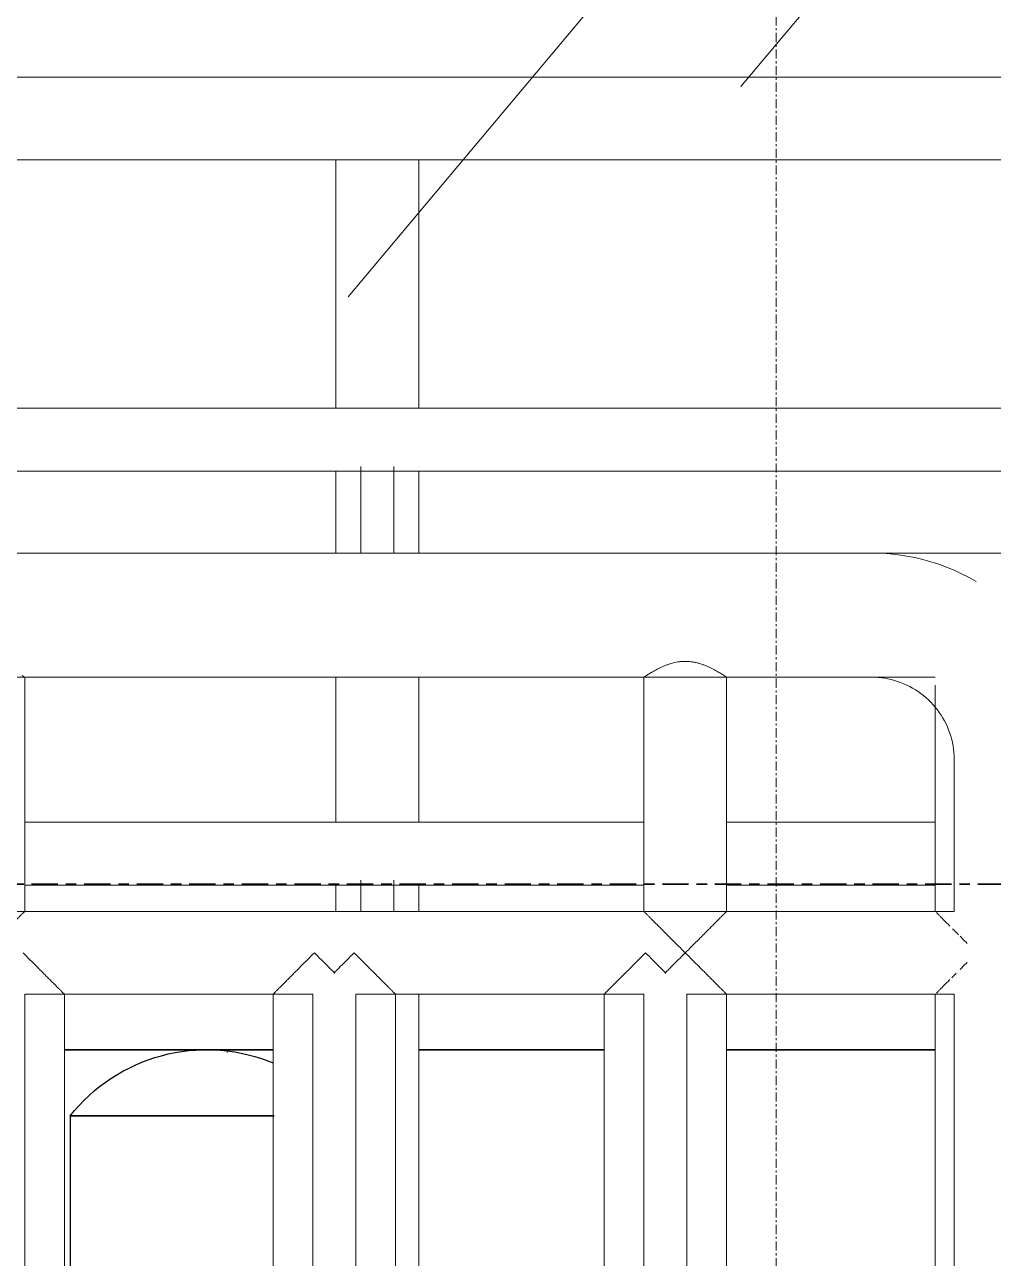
# Model space of a CAD drawing. Header units: millimetres. Extents: x -153298 to 620751, y -313239 to 250031.
# Drawn here: x 79093 to 79678, y -225571 to -224826 of the extents above; entities that cross this region are included whole.
import ezdxf

# ---------------------------------------------------------------- set-up
doc = ezdxf.new("R2010")
doc.units = ezdxf.units.MM
doc.linetypes.add('Centre', pattern=[31.75, 6.35, -4.7625, 15.875, -4.7625])
doc.linetypes.add('DPA_Grid _ Level 100', pattern=[10, 5.5, -1.6, 1.3, -1.6])
doc.layers.add('000 - EXISTING_CANOPY_MAIN_COLOR_1', color=7, linetype='Continuous')
for name, color, linetype, lineweight in [('A-ANNO-NOTE', 7, 'Continuous', 35), ('A-FLOR-E', 7, 'Continuous', 35), ('A-FLOR-HRAL', 7, 'Continuous', 25), ('A-FLOR-LEVL', 7, 'Continuous', 35), ('A-GENM', 7, 'Continuous', 9), ('A-WALL-PATT', 7, 'Continuous', 35), ('S-GRID', 7, 'Continuous', 0), ('WALL-E', 7, 'Continuous', 35)]:
    doc.layers.add(name, color=color, linetype=linetype, lineweight=lineweight)

# ---------------------------------------------------------------- blocks, each defined once
blk = doc.blocks.new('Railing - RL7_Baluster Post-V147-2150-01 ENTRANCE 1 ELEVATION 4')
at = {"layer": 'A-FLOR-HRAL', "color": 7, "lineweight": 9}
for p, q in [((11928.05, 102987.4), (11978.05, 102987.4)), ((11978.05, 102987.4), (11928.05, 102987.4)), ((11928.05, 102987.4), (11928.05, 102837.4)), ((11928.05, 102837.4), (11928.05, 102987.4)), ((11978.05, 102837.4), (11978.05, 102987.4)), ((11978.05, 102837.4), (11978.05, 102987.4)), ((11943.05, 102802.33), (11943.05, 102750)), ((11963.05, 102750), (11963.05, 102802.33)), ((11928.05, 102799.4), (11928.05, 102750)), ((11928.05, 102750), (11928.05, 102799.4)), ((11978.05, 102750), (11978.05, 102799.4)), ((11978.05, 102750), (11978.05, 102799.4)), ((11928.05, 102675), (11928.05, 102587.4)), ((11928.05, 102587.4), (11928.05, 102675)), ((11978.05, 102587.4), (11978.05, 102675)), ((11978.05, 102587.4), (11978.05, 102675)), ((11928.05, 102549.4), (11928.05, 102533.5)), ((11928.05, 102533.5), (11928.05, 102549.4)), ((11943.05, 102552.33), (11943.05, 102533.5)), ((11963.05, 102533.5), (11963.05, 102552.33)), ((11978.05, 102533.5), (11978.05, 102549.4)), ((11978.05, 102533.5), (11978.05, 102549.4)), ((11978.05, 101942), (11978.05, 102483.5)), ((11978.05, 102007.4), (11978.05, 102483.5))]:
    blk.add_line(p, q, dxfattribs=at)
blk = doc.blocks.new('Railing - Railing-6648742-2150-01 ENTRANCE 1 ELEVATION 4')
at = {"layer": 'A-FLOR-HRAL', "color": 7, "lineweight": 9}
for p, q in [((12422.02, 102837.4), (10884.88, 102837.4)), ((10903.02, 102799.4), (12403.05, 102799.4)), ((12114.02, 102587.4), (11740.02, 102587.4)), ((12290.02, 102587.4), (12164.02, 102587.4)), ((11739.93, 102549.4), (12114.11, 102549.4)), ((12163.93, 102549.4), (12290.11, 102549.4))]:
    blk.add_line(p, q, dxfattribs=at)
at = {"color": 7}
blk.add_blockref('Railing - RL7_Baluster Post-V147-2150-01 ENTRANCE 1 ELEVATION 4', (0, 0), dxfattribs=at)
blk = doc.blocks.new('Top Rail Type - Top Rail_Internal_-6648773-2150-01 ENTRANCE 1 ELEVATION 4')
at = {"layer": 'A-FLOR-HRAL', "color": 7, "lineweight": 9}
for p, q in [((10753.05, 103037.4), (12578.02, 103037.4)), ((12578.02, 103037.4), (10803.05, 103037.4)), ((12503.02, 102987.4), (10803.05, 102987.4)), ((12503.02, 102987.4), (10803.05, 102987.4))]:
    blk.add_line(p, q, dxfattribs=at)
blk = doc.blocks.new('BOLLARD - BOLLARD-V319-2150-01 ENTRANCE 1 ELEVATION 4')
at = {"layer": 'A-GENM', "color": 7}
for p, q in [((11767.47, 102410), (11767.47, 102007.4)), ((11890.76, 102410), (11767.47, 102410)), ((11767.47, 102410), (11890.76, 102410)), ((11767.47, 101957.4), (11767.47, 101942))]:
    blk.add_line(p, q, dxfattribs=at)
at = {"layer": 'A-GENM', "color": 7, "flags": 128}
for points in [[(11767.47, 102410), (11770.13, 102413.25), (11772.93, 102416.38), (11775.85, 102419.41), (11778.89, 102422.31), (11782.04, 102425.09), (11785.3, 102427.75), (11788.66, 102430.26), (11792.13, 102432.65), (11795.68, 102434.89), (11799.32, 102436.99), (11803.04, 102438.94), (11806.84, 102440.74), (11810.71, 102442.39), (11814.64, 102443.88), (11818.62, 102445.22), (11821.81, 102446.14)], [(11822.66, 102446.39), (11826.74, 102447.4), (11830.85, 102448.25), (11835, 102448.93), (11839.17, 102449.44), (11843.36, 102449.79), (11847.56, 102449.97), (11849.97, 102450)], [(11849.97, 102450), (11854.17, 102449.92), (11858.36, 102449.66), (11862.55, 102449.24), (11866.71, 102448.66), (11870.84, 102447.91), (11874.94, 102446.99), (11879.01, 102445.91), (11883.02, 102444.67), (11886.98, 102443.26), (11890.02, 102442.05)]]:
    blk.add_lwpolyline(points, dxfattribs=at)
blk = doc.blocks.new('LUMINAIRE BOLLARD - LUMINAIRE BOLLARD-17306611-2150-01 ENTRANCE 1 ELEVATION 4')
at = {"layer": '000 - EXISTING_CANOPY_MAIN_COLOR_1', "color": 7}
for p, q in [((11767.47, 102410), (11767.47, 102007.4)), ((11890.76, 102410), (11767.47, 102410)), ((11767.47, 102410), (11890.76, 102410)), ((11791.63, 102310), (11790.22, 102310)), ((11790.22, 102310), (11890.14, 102310)), ((11790.22, 102310), (11790.22, 102260)), ((11815.14, 102310), (11791.63, 102310)), ((11878.22, 102310), (11821.58, 102310)), ((11890.09, 102310), (11884.8, 102310)), ((11890.14, 102260), (11790.22, 102260)), ((11790.22, 102260), (11791.63, 102260)), ((11791.63, 102260), (11815.14, 102260)), ((11821.58, 102260), (11878.22, 102260)), ((11884.8, 102260), (11890.09, 102260)), ((11767.47, 101957.4), (11767.47, 101942))]:
    blk.add_line(p, q, dxfattribs=at)
at = {"layer": '000 - EXISTING_CANOPY_MAIN_COLOR_1', "color": 7, "flags": 128}
for points in [[(11767.47, 102410), (11770.13, 102413.25), (11772.93, 102416.38), (11775.85, 102419.41), (11778.89, 102422.31), (11782.04, 102425.09), (11785.3, 102427.75), (11788.66, 102430.26), (11792.13, 102432.65), (11795.68, 102434.89), (11799.32, 102436.99), (11803.04, 102438.94), (11806.84, 102440.74), (11810.71, 102442.39), (11814.64, 102443.88), (11818.62, 102445.22), (11822.66, 102446.39), (11826.74, 102447.4), (11830.85, 102448.25), (11835, 102448.93), (11839.17, 102449.44), (11843.36, 102449.79), (11847.56, 102449.97), (11849.97, 102450)], [(11849.97, 102450), (11854.17, 102449.92), (11858.36, 102449.66), (11862.55, 102449.24), (11866.71, 102448.66), (11870.84, 102447.91), (11874.94, 102446.99), (11879.01, 102445.91), (11883.02, 102444.67), (11886.98, 102443.26), (11890.02, 102442.05)]]:
    blk.add_lwpolyline(points, dxfattribs=at)
blk = doc.blocks.new('Railing - 2800 _L_-V328-2150-01 ENTRANCE 1 ELEVATION 4')
at = {"layer": '000 - EXISTING_CANOPY_MAIN_COLOR_1', "color": 7, "lineweight": 9}
for p, q in [((12251.52, 102750), (9626.52, 102750)), ((11564.02, 102675), (12114.02, 102675)), ((12114.02, 102675), (12114.02, 102533.5)), ((12164.02, 102675), (12251.52, 102675)), ((12164.02, 102533.5), (12164.02, 102675)), ((12301.52, 102625), (12301.52, 102533.5)), ((12114.02, 102533.5), (11564.02, 102533.5)), ((12301.52, 102533.5), (12164.02, 102533.5)), ((11764.02, 102483.5), (11914.02, 102483.5)), ((11764.02, 101756), (11764.02, 102483.5)), ((11914.02, 102483.5), (11914.02, 101756)), ((11964.02, 102483.5), (12114.02, 102483.5)), ((11964.02, 101756), (11964.02, 102483.5)), ((12114.02, 102483.5), (12114.02, 101756)), ((12164.02, 102483.5), (12301.52, 102483.5)), ((12164.02, 101756), (12164.02, 102483.5)), ((12301.52, 102483.5), (12301.52, 101756))]:
    blk.add_line(p, q, dxfattribs=at)
at = {"layer": '000 - EXISTING_CANOPY_MAIN_COLOR_1', "color": 7, "lineweight": 9, "flags": 128}
for points in [[(12314.8, 102732.8), (12310.44, 102735.24), (12305.98, 102737.51), (12301.44, 102739.6), (12296.82, 102741.5), (12292.12, 102743.22), (12287.36, 102744.75), (12282.54, 102746.09), (12277.68, 102747.23), (12272.77, 102748.18), (12267.82, 102748.93), (12262.85, 102749.49), (12257.87, 102749.84), (12252.87, 102749.99), (12251.52, 102750)], [(12251.52, 102675), (12253.52, 102674.96), (12255.52, 102674.84), (12257.51, 102674.64), (12259.49, 102674.36), (12261.45, 102674), (12263.41, 102673.57), (12265.34, 102673.05), (12267.25, 102672.46), (12269.13, 102671.79), (12270.99, 102671.05), (12272.82, 102670.24), (12274.61, 102669.35), (12276.36, 102668.39), (12278.08, 102667.36), (12279.75, 102666.27), (12281.38, 102665.1), (12282.96, 102663.88), (12284.49, 102662.59), (12285.97, 102661.24), (12287.39, 102659.84), (12288.75, 102658.37), (12290.06, 102656.86), (12291.3, 102655.29), (12292.48, 102653.68), (12293.59, 102652.02), (12294.64, 102650.31), (12295.62, 102648.57), (12296.53, 102646.78), (12297.36, 102644.97), (12298.12, 102643.12), (12298.81, 102641.24), (12299.42, 102639.34), (12299.96, 102637.41), (12300.41, 102635.46), (12300.79, 102633.5), (12301.09, 102631.52), (12301.31, 102629.53), (12301.46, 102627.54), (12301.52, 102625.54), (12301.52, 102625)]]:
    blk.add_lwpolyline(points, dxfattribs=at)
at = {"layer": '000 - EXISTING_CANOPY_MAIN_COLOR_1', "color": 7, "lineweight": 9}
for points, knots in [([(12119.96, 102678.67), (12120.87, 102679.18), (12122.36, 102679.99), (12124.61, 102681.08), (12125.8, 102681.59), (12126.41, 102681.84)], [0.2222222, 0.2222222, 0.2222222, 0.2222222, 0.2777778, 0.3055556, 0.3333333, 0.3333333, 0.3333333, 0.3333333]), ([(12126.41, 102681.84), (12127.02, 102682.08), (12128.28, 102682.56), (12130.98, 102683.46), (12133.46, 102684.06), (12135.62, 102684.34), (12137.11, 102684.47), (12139.02, 102684.54), (12141.31, 102684.45), (12142.77, 102684.3), (12143.49, 102684.19)], [0.3333333, 0.3333333, 0.3333333, 0.3333333, 0.3611111, 0.3888889, 0.4444444, 0.4583333, 0.4722222, 0.5, 0.5277778, 0.5555556, 0.5555556, 0.5555556, 0.5555556]), ([(12151.63, 102681.84), (12152.24, 102681.59), (12153.43, 102681.08), (12155.68, 102680), (12157.16, 102679.19), (12158.08, 102678.67)], [0.6666667, 0.6666667, 0.6666667, 0.6666667, 0.6944444, 0.7222222, 0.7777778, 0.7777778, 0.7777778, 0.7777778]), ([(12139.02, 102508.5), (12137.61, 102509.9), (12134.81, 102512.72), (12131.35, 102516.17), (12128.64, 102518.88), (12126.66, 102520.86), (12125.05, 102522.47), (12123.8, 102523.72), (12122.88, 102524.64), (12121.99, 102525.53), (12121.12, 102526.4), (12120.27, 102527.24), (12119.47, 102528.05), (12118.7, 102528.83), (12117.96, 102529.56), (12117.27, 102530.24), (12116.64, 102530.88), (12116.07, 102531.46), (12115.36, 102532.16), (12114.66, 102532.85), (12114.17, 102533.38), (12114.03, 102533.5), (12114.02, 102533.5)], [0, 0, 0, 0, 0.125, 0.25, 0.3125, 0.375, 0.4375, 0.46875, 0.5, 0.53125, 0.5625, 0.59375, 0.625, 0.65625, 0.6875, 0.71875, 0.75, 0.78125, 0.8125, 0.875, 0.9375, 1, 1, 1, 1]), ([(12164.02, 102533.5), (12164.01, 102533.5), (12163.88, 102533.38), (12163.38, 102532.85), (12162.68, 102532.16), (12161.97, 102531.46), (12161.4, 102530.88), (12160.77, 102530.24), (12160.08, 102529.56), (12159.34, 102528.83), (12158.57, 102528.05), (12157.77, 102527.24), (12156.93, 102526.4), (12156.05, 102525.53), (12155.16, 102524.64), (12154.25, 102523.72), (12152.99, 102522.47), (12151.38, 102520.86), (12149.4, 102518.88), (12146.69, 102516.17), (12143.23, 102512.72), (12140.43, 102509.9), (12139.02, 102508.5)], [0, 0, 0, 0, 0.0625, 0.125, 0.1875, 0.21875, 0.25, 0.28125, 0.3125, 0.34375, 0.375, 0.40625, 0.4375, 0.46875, 0.5, 0.53125, 0.5625, 0.625, 0.6875, 0.75, 0.875, 1, 1, 1, 1]), ([(11739.02, 102508.5), (11740.43, 102507.1), (11743.23, 102504.28), (11746.69, 102500.83), (11749.4, 102498.12), (11751.38, 102496.14), (11752.99, 102494.53), (11754.25, 102493.28), (11755.16, 102492.36), (11756.05, 102491.47), (11756.93, 102490.6), (11757.77, 102489.76), (11758.57, 102488.95), (11759.34, 102488.17), (11760.08, 102487.44), (11760.77, 102486.76), (11761.4, 102486.12), (11761.97, 102485.54), (11762.68, 102484.84), (11763.38, 102484.15), (11763.88, 102483.62), (11764.01, 102483.5), (11764.02, 102483.5)], [0, 0, 0, 0, 0.125, 0.25, 0.3125, 0.375, 0.4375, 0.46875, 0.5, 0.53125, 0.5625, 0.59375, 0.625, 0.65625, 0.6875, 0.71875, 0.75, 0.78125, 0.8125, 0.875, 0.9375, 1, 1, 1, 1]), ([(11926.67, 102496.15), (11927.32, 102496.8), (11928.64, 102498.12), (11931.35, 102500.83), (11934.81, 102504.28), (11937.61, 102507.1), (11939.02, 102508.5)], [0.625, 0.625, 0.625, 0.625, 0.6875, 0.75, 0.875, 1, 1, 1, 1]), ([(11939.02, 102508.5), (11940.43, 102507.1), (11943.23, 102504.28), (11946.69, 102500.83), (11949.4, 102498.12), (11951.38, 102496.14), (11952.99, 102494.53), (11954.25, 102493.28), (11955.16, 102492.36), (11956.05, 102491.47), (11956.93, 102490.6), (11957.77, 102489.76), (11958.57, 102488.95), (11959.34, 102488.17), (11960.08, 102487.44), (11960.77, 102486.76), (11961.4, 102486.12), (11961.97, 102485.54), (11962.68, 102484.84), (11963.38, 102484.15), (11963.88, 102483.62), (11964.01, 102483.5), (11964.02, 102483.5)], [0, 0, 0, 0, 0.125, 0.25, 0.3125, 0.375, 0.4375, 0.46875, 0.5, 0.53125, 0.5625, 0.59375, 0.625, 0.65625, 0.6875, 0.71875, 0.75, 0.78125, 0.8125, 0.875, 0.9375, 1, 1, 1, 1]), ([(12126.67, 102496.15), (12127.32, 102496.8), (12128.64, 102498.12), (12131.35, 102500.83), (12134.81, 102504.28), (12137.61, 102507.1), (12139.02, 102508.5)], [0.625, 0.625, 0.625, 0.625, 0.6875, 0.75, 0.875, 1, 1, 1, 1]), ([(12139.02, 102508.5), (12140.43, 102507.1), (12143.23, 102504.28), (12146.69, 102500.83), (12149.4, 102498.12), (12151.38, 102496.14), (12152.99, 102494.53), (12154.25, 102493.28), (12155.16, 102492.36), (12156.05, 102491.47), (12156.93, 102490.6), (12157.77, 102489.76), (12158.57, 102488.95), (12159.34, 102488.17), (12160.08, 102487.44), (12160.77, 102486.76), (12161.4, 102486.12), (12161.97, 102485.54), (12162.68, 102484.84), (12163.38, 102484.15), (12163.88, 102483.62), (12164.01, 102483.5), (12164.02, 102483.5)], [0, 0, 0, 0, 0.125, 0.25, 0.3125, 0.375, 0.4375, 0.46875, 0.5, 0.53125, 0.5625, 0.59375, 0.625, 0.65625, 0.6875, 0.71875, 0.75, 0.78125, 0.8125, 0.875, 0.9375, 1, 1, 1, 1])]:
    blk.add_open_spline(points, degree=3, knots=knots, dxfattribs=at)
for points in [[(12143.49, 102684.19), (12144.21, 102684.09), (12145.63, 102683.81), (12147.73, 102683.24), (12149.76, 102682.56), (12151.02, 102682.08), (12151.63, 102681.84)], [(12114.02, 102675), (12114.06, 102675), (12114.36, 102675.2), (12115.1, 102675.71), (12115.61, 102676.04)], [(12115.61, 102676.04), (12116.11, 102676.37), (12117.38, 102677.17), (12119.05, 102678.15), (12119.96, 102678.67)], [(12158.08, 102678.67), (12158.99, 102678.15), (12160.66, 102677.17), (12161.93, 102676.37), (12162.43, 102676.04)], [(12162.43, 102676.04), (12162.94, 102675.71), (12163.68, 102675.2), (12163.99, 102675), (12164.02, 102675)]]:
    blk.add_open_spline(points, degree=3, dxfattribs=at)
blk = doc.blocks.new('Railing - 2800 _L_-V329-2150-01 ENTRANCE 1 ELEVATION 4')
at = {"layer": '000 - EXISTING_CANOPY_MAIN_COLOR_1', "color": 7, "lineweight": 9}
for p, q in [((12427.52, 102750), (9802.52, 102750)), ((11740.02, 102675), (12290.02, 102675)), ((11740.02, 102533.5), (11740.02, 102675)), ((12290.02, 102670.09), (12290.02, 102533.5)), ((12290.02, 102533.5), (11740.02, 102533.5)), ((11740.02, 102483.5), (11890.02, 102483.5)), ((11740.02, 101756), (11740.02, 102483.5)), ((11890.02, 102483.5), (11890.02, 101756)), ((11940.02, 102483.5), (12090.02, 102483.5)), ((11940.02, 101756), (11940.02, 102483.5)), ((12090.02, 102483.5), (12090.02, 101756)), ((12140.02, 102483.5), (12290.02, 102483.5)), ((12140.02, 101756), (12140.02, 102483.5)), ((12290.02, 102483.5), (12290.02, 101756))]:
    blk.add_line(p, q, dxfattribs=at)
for points in [[(11738.43, 102676.04), (11738.94, 102675.71), (11739.68, 102675.2), (11739.99, 102675), (11740.02, 102675)], [(12298.89, 102524.63), (12298.59, 102524.94), (12297.99, 102525.53), (12297.12, 102526.4), (12296.27, 102527.24), (12295.47, 102528.05), (12294.7, 102528.83), (12293.96, 102529.56), (12293.27, 102530.24), (12292.85, 102530.67), (12292.65, 102530.87)], [(12292.65, 102486.13), (12292.85, 102486.33), (12293.27, 102486.76), (12293.96, 102487.44), (12294.7, 102488.17), (12295.47, 102488.95), (12296.27, 102489.76), (12297.12, 102490.6), (12297.99, 102491.47), (12298.59, 102492.06), (12298.89, 102492.37)], [(12290.02, 102483.5), (12290.03, 102483.5), (12290.07, 102483.53), (12290.14, 102483.6)]]:
    blk.add_open_spline(points, degree=3, dxfattribs=at)
for points, knots in [([(11740.02, 102533.5), (11740.01, 102533.5), (11739.88, 102533.38), (11739.38, 102532.85), (11738.68, 102532.16), (11737.97, 102531.46), (11737.4, 102530.88), (11736.77, 102530.24), (11736.08, 102529.56), (11735.34, 102528.83), (11734.57, 102528.05), (11733.77, 102527.24), (11732.93, 102526.4), (11732.05, 102525.53), (11731.16, 102524.64), (11730.25, 102523.72), (11728.99, 102522.47), (11727.38, 102520.86), (11725.4, 102518.88), (11722.69, 102516.17), (11719.23, 102512.72), (11716.43, 102509.9), (11715.02, 102508.5)], [0, 0, 0, 0, 0.0625, 0.125, 0.1875, 0.21875, 0.25, 0.28125, 0.3125, 0.34375, 0.375, 0.40625, 0.4375, 0.46875, 0.5, 0.53125, 0.5625, 0.625, 0.6875, 0.75, 0.875, 1, 1, 1, 1]), ([(12292.65, 102530.87), (12292.45, 102531.07), (12292.07, 102531.46), (12291.36, 102532.16), (12290.94, 102532.58), (12290.72, 102532.8)], [0.75, 0.75, 0.75, 0.75, 0.78125, 0.8125, 0.875, 0.875, 0.875, 0.875]), ([(12304.09, 102519.43), (12303.61, 102519.91), (12302.48, 102521.04), (12301.3, 102522.23), (12300.59, 102522.93), (12300.52, 102523)], [0.3300052, 0.3300052, 0.3300052, 0.3300052, 0.375, 0.4375, 0.4448402, 0.4448402, 0.4448402, 0.4448402]), ([(12309.3, 102514.22), (12308.42, 102515.1), (12306.98, 102516.54), (12305.57, 102517.95), (12305.03, 102518.49)], [0.1705062, 0.1705062, 0.1705062, 0.1705062, 0.25, 0.3007283, 0.3007283, 0.3007283, 0.3007283]), ([(11890.02, 102483.5), (11890.03, 102483.5), (11890.17, 102483.62), (11890.66, 102484.15), (11891.36, 102484.84), (11892.07, 102485.54), (11892.64, 102486.12), (11893.27, 102486.76), (11893.96, 102487.44), (11894.7, 102488.17), (11895.47, 102488.95), (11896.27, 102489.76), (11897.12, 102490.6), (11897.99, 102491.47), (11898.88, 102492.36), (11899.8, 102493.28), (11901.05, 102494.53), (11902.66, 102496.14), (11904.64, 102498.12), (11907.35, 102500.83), (11910.81, 102504.28), (11913.61, 102507.1), (11915.02, 102508.5)], [0, 0, 0, 0, 0.0625, 0.125, 0.1875, 0.21875, 0.25, 0.28125, 0.3125, 0.34375, 0.375, 0.40625, 0.4375, 0.46875, 0.5, 0.53125, 0.5625, 0.625, 0.6875, 0.75, 0.875, 1, 1, 1, 1]), ([(11915.02, 102508.5), (11916.43, 102507.1), (11919.23, 102504.28), (11922.69, 102500.83), (11925.4, 102498.12), (11926.72, 102496.8), (11927.37, 102496.15)], [0, 0, 0, 0, 0.125, 0.25, 0.3125, 0.375, 0.375, 0.375, 0.375]), ([(12090.02, 102483.5), (12090.03, 102483.5), (12090.17, 102483.62), (12090.66, 102484.15), (12091.36, 102484.84), (12092.07, 102485.54), (12092.64, 102486.12), (12093.27, 102486.76), (12093.96, 102487.44), (12094.7, 102488.17), (12095.47, 102488.95), (12096.27, 102489.76), (12097.12, 102490.6), (12097.99, 102491.47), (12098.88, 102492.36), (12099.8, 102493.28), (12101.05, 102494.53), (12102.66, 102496.14), (12104.64, 102498.12), (12107.35, 102500.83), (12110.81, 102504.28), (12113.61, 102507.1), (12115.02, 102508.5)], [0, 0, 0, 0, 0.0625, 0.125, 0.1875, 0.21875, 0.25, 0.28125, 0.3125, 0.34375, 0.375, 0.40625, 0.4375, 0.46875, 0.5, 0.53125, 0.5625, 0.625, 0.6875, 0.75, 0.875, 1, 1, 1, 1]), ([(12115.02, 102508.5), (12116.43, 102507.1), (12119.23, 102504.28), (12122.69, 102500.83), (12125.4, 102498.12), (12126.72, 102496.8), (12127.37, 102496.15)], [0, 0, 0, 0, 0.125, 0.25, 0.3125, 0.375, 0.375, 0.375, 0.375]), ([(12305.03, 102498.51), (12305.57, 102499.05), (12306.98, 102500.46), (12308.42, 102501.9), (12309.3, 102502.78)], [0.6992717, 0.6992717, 0.6992717, 0.6992717, 0.75, 0.8294938, 0.8294938, 0.8294938, 0.8294938]), ([(12299.97, 102493.45), (12300.22, 102493.71), (12301.11, 102494.59), (12302.01, 102495.49), (12302.67, 102496.15)], [0.53697608, 0.53697608, 0.53697608, 0.53697608, 0.5625, 0.625, 0.625, 0.625, 0.625]), ([(12290.72, 102484.2), (12290.94, 102484.42), (12291.36, 102484.84), (12292.07, 102485.54), (12292.45, 102485.93), (12292.65, 102486.13)], [0.125, 0.125, 0.125, 0.125, 0.1875, 0.21875, 0.25, 0.25, 0.25, 0.25])]:
    blk.add_open_spline(points, degree=3, knots=knots, dxfattribs=at)
blk = doc.blocks.new('Railing - Railing-17921675-2150-01 ENTRANCE 1 ELEVATION 4')
at = {"color": 7}
for name in ['Railing - 2800 _L_-V328-2150-01 ENTRANCE 1 ELEVATION 4', 'Railing - 2800 _L_-V329-2150-01 ENTRANCE 1 ELEVATION 4']:
    blk.add_blockref(name, (0, 0), dxfattribs=at)
blk = doc.blocks.new('Mirror Symbol - Mirror-R-11567825-2150-01 ENTRANCE 1 ELEVATION 4')
at = {"layer": 'A-ANNO-NOTE', "color": 7, "lineweight": 9}
for p, q in [((10588.93, 104784.64), (11103.16, 105397.48)), ((10673.02, 105040.43), (10865.86, 105270.25)), ((11019.07, 105141.69), (10826.23, 104911.88))]:
    blk.add_line(p, q, dxfattribs=at)

msp = doc.modelspace()

# ---------------------------------------------------------------- hatches: boundary and pattern name
at = {"layer": 'A-WALL-PATT', "lineweight": 9}
h = msp.add_hatch(dxfattribs=at)
h.set_pattern_fill('FP_11', style=0, pattern_type=2)
h.set_pattern_definition([(90, (76214.65, -225345.2), (-600, 4e-14), [])])
h.paths.add_polyline_path([(76264.6466, -225645.1981), (76854.1466, -225645.1981), (76854.1466, -225445.1981), (76264.6466, -225445.1981), (76264.6466, -225518.9877)])
h.paths.add_polyline_path([(79516.6466, -225645.1981), (79642.6466, -225645.1981), (79642.6466, -225445.1981), (79516.6466, -225445.1981), (79516.6466, -225597.1701)])
h.paths.add_polyline_path([(76929.1466, -225645.1981), (77030.1466, -225645.1981), (77030.1466, -225445.1981), (76929.1466, -225445.1981), (76929.1466, -225636.2613)])
h.paths.add_polyline_path([(79830.1466, -225645.1981), (79830.1466, -225635.1981), (79793.6466, -225636.2613), (79793.6466, -225645.1981), (79799.6466, -225645.1981)])
h.paths.add_polyline_path([(79442.6466, -225645.1981), (79442.6466, -225445.1981), (79330.6742, -225445.1981), (79330.6742, -225645.1981), (79408.6711, -225645.1981)])
h.paths.add_polyline_path([(79202.5925, -225445.1981), (79227.9091, -225448.5481), (79233.7424, -225449.9213), (79242.6466, -225453.908), (79241.4964, -225445.1981), (79202.8729, -225445.1981)])
h.paths.add_polyline_path([(79120.0925, -225645.1981), (79120.0925, -225485.1981), (79143.2382, -225463.5962), (79176.2241, -225448.8373), (79196.6293, -225445.1981), (79116.6466, -225445.1981), (79116.6466, -225645.1981)])
h.paths.add_polyline_path([(79042.6466, -225645.1981), (79042.6466, -225445.1981), (78916.6466, -225445.1981), (78916.6466, -225645.1981), (78940.2045, -225645.1981)])
h.paths.add_polyline_path([(77116.6466, -225645.1981), (77242.6466, -225645.1981), (77242.6466, -225445.1981), (77116.6466, -225445.1981), (77116.6466, -225597.1701)])
h.paths.add_polyline_path([(78842.6466, -225645.1981), (78842.6466, -225445.1981), (78716.6466, -225445.1981), (78716.6466, -225645.1981), (78784.049, -225645.1981)])
h.paths.add_polyline_path([(77316.6466, -225645.1981), (77442.6466, -225645.1981), (77442.6466, -225445.1981), (77316.6466, -225445.1981), (77316.6466, -225597.1701)])
h.paths.add_polyline_path([(77516.6466, -225645.1981), (77642.6466, -225645.1981), (77642.6466, -225445.1981), (77516.6466, -225445.1981), (77516.6466, -225597.1701)])
h.paths.add_polyline_path([(78642.6466, -225645.1981), (78642.6466, -225445.1981), (78516.6466, -225445.1981), (78516.6466, -225645.1981), (78627.8935, -225645.1981)])
h.paths.add_polyline_path([(77791.2466, -225645.1981), (77842.6466, -225645.1981), (77842.6466, -225445.1981), (77791.2466, -225445.1981), (77791.2466, -225597.1701)])
h.paths.add_polyline_path([(77916.6466, -225645.1981), (77986.3937, -225645.1981), (77986.3937, -225485.1981), (78010.7663, -225463.0013), (78042.6466, -225447.7158), (78042.5253, -225445.1981), (77916.6466, -225445.1981), (77916.6466, -225597.1701)])
h.paths.add_polyline_path([(78412.7011, -225645.1981), (78442.6466, -225645.1981), (78442.6466, -225445.1981), (78316.6466, -225445.1981), (78316.6466, -225645.1981), (78393.6602, -225645.1981)])
h.paths.add_polyline_path([(79755.6466, -225645.1981), (79755.6466, -225445.1981), (79729.1466, -225445.1981), (79729.1466, -225645.1981)])
h.paths.add_polyline_path([(78155.6742, -225645.1981), (78217.6742, -225645.1981), (78217.6742, -225633.4074), (78177.2367, -225633.9481), (78155.6742, -225633.9481)])
h.paths.add_polyline_path([(79799.6466, -225618.127), (79799.6466, -225615.1981), (79830.1466, -225615.1981), (79830.1466, -225585.1981), (79793.6466, -225584.8573), (79793.6466, -225615.8338), (79796.4874, -225615.6394), (79799.0599, -225617.665)])
h.paths.add_polyline_path([(78211.6742, -225616.877), (78214.8334, -225614.3894), (78217.6742, -225613.9115), (78217.6742, -225583.4074), (78183.8193, -225583.9481), (78155.6742, -225583.9481), (78155.6742, -225613.9481), (78211.6742, -225614.3894), (78211.6742, -225615.2878)])
h.paths.add_polyline_path([(79799.6466, -225568.127), (79799.6466, -225565.1981), (79830.1466, -225565.1981), (79830.1466, -225535.1981), (79793.6466, -225534.8573), (79793.8507, -225565.8198), (79796.4874, -225565.6394), (79799.0599, -225567.665)])
h.paths.add_polyline_path([(78211.6742, -225566.877), (78214.8334, -225564.3894), (78217.6742, -225563.9481), (78217.6742, -225533.4074), (78190.402, -225533.9481), (78155.6742, -225533.9481), (78155.6742, -225563.9481), (78211.6742, -225564.3894), (78211.6742, -225565.2878)])
h.paths.add_polyline_path([(79799.6466, -225518.127), (79799.6466, -225515.1981), (79830.1466, -225515.1981), (79830.1466, -225485.1981), (79793.6466, -225484.8573), (79793.6466, -225515.8338), (79796.4874, -225515.6394), (79799.0599, -225517.665)])
h.paths.add_polyline_path([(78211.6742, -225516.877), (78214.8334, -225514.3894), (78217.6742, -225513.9481), (78217.6742, -225483.4074), (78196.9846, -225483.9481), (78155.6742, -225483.9481), (78155.6742, -225513.9481), (78211.6742, -225514.3894), (78211.6742, -225515.2878)])
h.paths.add_polyline_path([(79799.6466, -225468.127), (79799.6466, -225465.1981), (79830.1466, -225465.1981), (79830.1466, -225449.8778), (79793.6466, -225449.5371), (79793.6466, -225465.8338), (79796.4874, -225465.6394), (79799.0599, -225467.665)])
h.paths.add_polyline_path([(78211.6742, -225466.877), (78214.8334, -225464.3894), (78217.6742, -225463.9115), (78217.6742, -225449.3371), (78198.4681, -225449.8778), (78155.6742, -225449.8778), (78155.6742, -225463.9481), (78211.6742, -225464.3894), (78211.6742, -225465.2878)])
h.paths.add_polyline_path([(79905.6466, -225462.0781), (79930.6466, -225448.8373), (79930.6466, -225445.1981), (79905.6466, -225445.1981), (79905.6466, -225460.6903)])
h.paths.add_polyline_path([(79242.6466, -225455.3427), (79241.4964, -225454.9223), (79241.4964, -225454.9325)])

# ---------------------------------------------------------------- linework, layer by layer
at = {"layer": 'A-FLOR-E', "color": 7}
for p, q in [((79116.6144, -225445.1981), (79242.6466, -225445.1981)), ((79242.6466, -225445.1981), (79116.6144, -225445.1981)), ((79330.6742, -225445.1981), (79442.6466, -225445.1981)), ((79442.6466, -225445.1981), (79330.6742, -225445.1981)), ((79516.6144, -225445.1981), (79642.6466, -225445.1981)), ((79642.6466, -225445.1981), (79516.6144, -225445.1981))]:
    msp.add_line(p, q, dxfattribs=at)
at = {"layer": 'A-FLOR-LEVL', "color": 7, "linetype": 'Centre'}
msp.add_line((60861.2198, -225345.1981), (102094.1634, -225345.1981), dxfattribs=at)
at = {"layer": 'S-GRID', "color": 7, "linetype": 'DPA_Grid _ Level 100'}
msp.add_line((79546.6466, -229056.5534), (79546.6466, -208295.861), dxfattribs=at)
at = {"layer": 'WALL-E', "color": 7}
for p, q in [((79116.6144, -225445.1981), (79242.6466, -225445.1981)), ((79242.6466, -225445.1981), (79116.6144, -225445.1981)), ((79116.6144, -225445.1981), (79242.6466, -225445.1981)), ((79242.6466, -225445.1981), (79116.6144, -225445.1981)), ((79242.6466, -225445.1981), (79116.6144, -225445.1981)), ((79116.6144, -225445.1981), (79242.6466, -225445.1981)), ((79330.6742, -225445.1981), (79442.6466, -225445.1981)), ((79442.6466, -225445.1981), (79330.6742, -225445.1981)), ((79330.6742, -225445.1981), (79442.6466, -225445.1981)), ((79442.6466, -225445.1981), (79330.6742, -225445.1981)), ((79442.6466, -225445.1981), (79330.6742, -225445.1981)), ((79330.6742, -225445.1981), (79442.6466, -225445.1981)), ((79516.6144, -225445.1981), (79642.6466, -225445.1981)), ((79642.6466, -225445.1981), (79516.6144, -225445.1981)), ((79516.6144, -225445.1981), (79642.6466, -225445.1981)), ((79642.6466, -225445.1981), (79516.6144, -225445.1981)), ((79642.6466, -225445.1981), (79516.6144, -225445.1981)), ((79516.6144, -225445.1981), (79642.6466, -225445.1981))]:
    msp.add_line(p, q, dxfattribs=at)

# ---------------------------------------------------------------- block references
at = {"layer": 'A-ANNO-NOTE', "color": 7, "lineweight": 25}
msp.add_blockref('Mirror Symbol - Mirror-R-11567825-2150-01 ENTRANCE 1 ELEVATION 4', (68699.0482, -329775.1981), dxfattribs=at)
at = {"layer": 'A-FLOR-HRAL', "color": 7, "lineweight": 9}
for name in ['Top Rail Type - Top Rail_Internal_-6648773-2150-01 ENTRANCE 1 ELEVATION 4', 'Railing - Railing-6648742-2150-01 ENTRANCE 1 ELEVATION 4']:
    msp.add_blockref(name, (67352.626, -327895.1981), dxfattribs=at)
at = {"layer": 'A-FLOR-HRAL', "color": 7}
msp.add_blockref('Railing - Railing-17921675-2150-01 ENTRANCE 1 ELEVATION 4', (67352.626, -327895.1981), dxfattribs=at)
at = {"layer": 'A-GENM', "color": 7}
for name in ['BOLLARD - BOLLARD-V319-2150-01 ENTRANCE 1 ELEVATION 4', 'BOLLARD - BOLLARD-V319-2150-01 ENTRANCE 1 ELEVATION 4', 'BOLLARD - BOLLARD-V319-2150-01 ENTRANCE 1 ELEVATION 4', 'BOLLARD - BOLLARD-V319-2150-01 ENTRANCE 1 ELEVATION 4', 'LUMINAIRE BOLLARD - LUMINAIRE BOLLARD-17306611-2150-01 ENTRANCE 1 ELEVATION 4']:
    msp.add_blockref(name, (67352.626, -327895.1981), dxfattribs=at)

doc.saveas('drawing.dxf')
